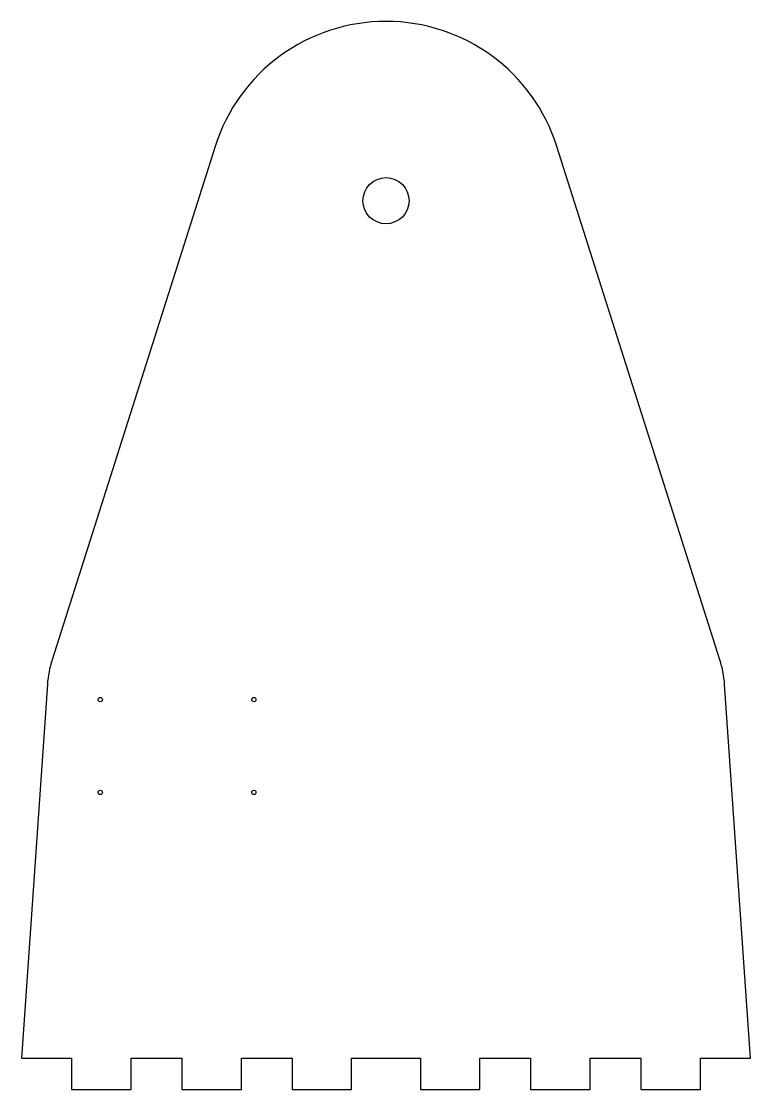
# Model space of a CAD drawing. Header units: millimetres. Extents: x -174 to 174, y -140 to 369.
import ezdxf

# ---------------------------------------------------------------- set-up
doc = ezdxf.new("R2010")
doc.units = ezdxf.units.MM
doc.layers.get('0').update_dxf_attribs({"linetype": 'CONTINUOUS'})

msp = doc.modelspace()

# ---------------------------------------------------------------- linework, layer by layer
msp.add_lwpolyline([(173.64, -125.02), (161.24, 53.02, 0.059565), (159.01, 64.69), (81.39, 309.1, 0.731629), (-81.39, 309.1), (-159.01, 64.69, 0.059565), (-161.24, 53.02), (-173.64, -125.02), (-149.75, -125.02), (-149.75, -140), (-121.36, -140), (-121.36, -125.02), (-97.25, -125.02), (-97.25, -140), (-68.86, -140), (-68.86, -125.02), (-44.75, -125.02), (-44.75, -140), (-16.36, -140), (-16.36, -125.02), (16.36, -125.02), (16.36, -140), (44.75, -140), (44.75, -125.02), (68.86, -125.02), (68.86, -140), (97.25, -140), (97.25, -125.02), (121.36, -125.02), (121.36, -140), (149.75, -140), (149.75, -125.02)], format="xyb", close=True)
for centre, radius in [((0, 283.25), 11), ((-136.07, 45.72), 1), ((-62.92, 45.72), 1), ((-136.07, 1.52), 1), ((-62.92, 1.52), 1)]:
    msp.add_circle(centre, radius)

doc.saveas('drawing.dxf')
